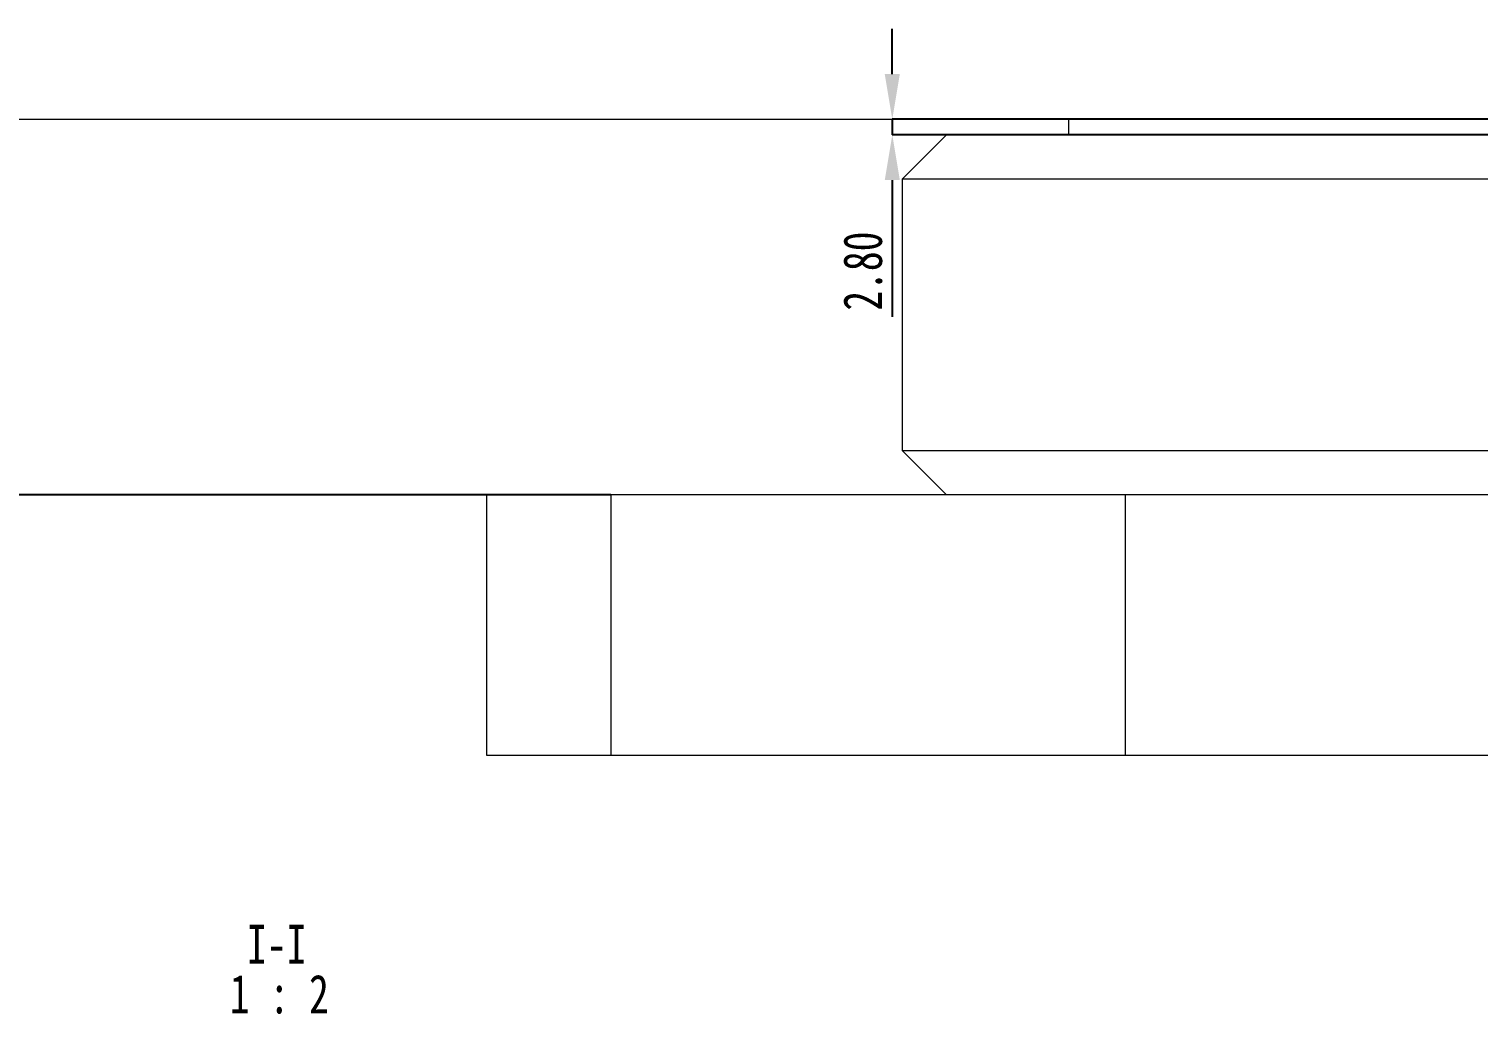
# Model space of a CAD drawing. Header units: millimetres. Extents: x -3 to 1189, y 0 to 841.
# Drawn here: x 323.8 to 454.5, y 277.6 to 366.5 of the extents above; entities that cross this region are included whole.
import ezdxf

# ---------------------------------------------------------------- set-up
doc = ezdxf.new("R2010")
doc.units = ezdxf.units.MM
doc.header["$PDSIZE"] = -1
doc.layers.add('10', color=7, linetype='Continuous')
doc.styles.add('SLDTEXTSTYLE0', font='hyswlongfangsong.ttf')
doc.dimstyles.new('SLDDIMSTYLE1', dxfattribs={"dimtxt": 3.5, "dimasz": 4.08, "dimexe": 0, "dimexo": 0.0625, "dimgap": 0.875, "dimtad": 2, "dimlfac": 2, "dimrnd": 1e-09, "dimzin": 4, "dimdsep": 46, "dimtxsty": 'SLDTEXTSTYLE0', "dimsah": 1, "dimcen": 0.09, "dimadec": 0, "dimazin": 1, "dimtfac": 1, "dimtofl": 0, "dimtmove": 0, "dimatfit": 3, "dimfxl": 1, "dimfrac": 2, "dimtolj": 1, "dimtzin": 12, "dimarcsym": 0})
doc.dimstyles.new('SLDDIMSTYLE5', dxfattribs={"dimtxt": 3.5, "dimasz": 4.08, "dimexe": 0, "dimexo": 0.0625, "dimgap": 0.875, "dimtad": 2, "dimlfac": 2, "dimrnd": 1e-09, "dimzin": 4, "dimdsep": 46, "dimtxsty": 'SLDTEXTSTYLE0', "dimsah": 1, "dimcen": 0.09, "dimadec": 0, "dimazin": 1, "dimtfac": 1, "dimtmove": 0, "dimatfit": 0, "dimfxl": 1, "dimfrac": 2, "dimtolj": 1, "dimtzin": 12, "dimarcsym": 0})

# ---------------------------------------------------------------- blocks, each defined once
blk = doc.blocks.new('_D_22')
at = {"layer": '10', "color": 0, "lineweight": -2}
for p, q in [((401.66, 362.39), (401.66, 366.47)), ((569.1, 358.31), (401.66, 358.31)), ((401.66, 358.31), (401.66, 356.91)), ((473.5, 356.91), (401.66, 356.91)), ((401.66, 352.83), (401.66, 340.48))]:
    blk.add_line(p, q, dxfattribs=at)
at = {"layer": '10', "color": 0}
for points in [[(400.98, 362.39), (402.34, 362.39), (401.66, 358.31)], [(400.98, 352.83), (402.34, 352.83), (401.66, 356.91)]]:
    blk.add_solid(points, dxfattribs=at)
at = {"layer": 'Defpoints', "color": 0}
for p in [(401.66, 358.31), (569.16, 358.31), (473.56, 356.91)]:
    blk.add_point(p, dxfattribs=at)
at = {"layer": '10', "color": 0, "insert": (397.23, 344.61), "char_height": 3.5, "attachment_point": 2, "rotation": 90, "style": 'SLDTEXTSTYLE0'}
blk.add_mtext('\\A1;2.80', dxfattribs=at)
blk = doc.blocks.new('_D_23')
at = {"layer": '10'}
for p, q in [((315.3, 358.31), (315.3, 324.41)), ((376.27, 324.41), (313.3, 324.41))]:
    blk.add_line(p, q, dxfattribs=at)
for points in [[(315.3, 358.31), (314.79, 354.23), (315.81, 354.23)], [(315.3, 324.41), (315.81, 328.49), (314.79, 328.49)]]:
    blk.add_solid(points, dxfattribs=at)
at = {"layer": '10', "insert": (310.79, 340.89), "char_height": 3.5, "attachment_point": 1, "rotation": 90, "style": 'SLDTEXTSTYLE0'}
blk.add_mtext('67.80', dxfattribs=at)
blk = doc.blocks.new('SW_NOTE_42')
at = {"layer": '10', "color": 0, "char_height": 3.5, "attachment_point": 2, "style": 'SLDTEXTSTYLE0'}
for s, insert in [('I-I', (2.08, 4.51)), ('1 : 2', (2.32, 0.01))]:
    blk.add_mtext(s, dxfattribs=dict(at, insert=insert))

msp = doc.modelspace()

# ---------------------------------------------------------------- linework, layer by layer
at = {"color": 7, "linetype": 'Continuous', "lineweight": 15}
for p, q in [((569.1603, 358.3057), (144.1604, 358.3057)), ((417.5604, 358.3057), (417.5604, 356.9057)), ((406.5604, 356.9057), (402.5604, 352.9057)), ((473.5604, 356.9057), (406.5604, 356.9057)), ((402.5604, 352.9057), (402.5604, 328.4057)), ((477.5604, 352.9057), (402.5604, 352.9057)), ((402.5604, 328.4057), (406.5604, 324.4057)), ((402.5604, 328.4057), (477.5603, 328.4057)), ((365.0604, 324.4057), (365.0604, 300.9057)), ((376.2734, 324.4057), (365.0604, 324.4057)), ((376.2734, 324.4057), (376.2734, 300.9057)), ((422.7025, 324.4057), (376.2734, 324.4057)), ((422.7025, 300.9057), (422.7025, 324.4057)), ((457.3313, 324.4057), (422.7025, 324.4057)), ((365.0604, 300.9057), (376.2734, 300.9057)), ((376.2734, 300.9057), (422.7025, 300.9057)), ((422.7025, 300.9057), (457.3313, 300.9057))]:
    msp.add_line(p, q, dxfattribs=at)

# ---------------------------------------------------------------- block references
at = {"layer": '10'}
msp.add_blockref('SW_NOTE_42', (344.0474, 281.1008), dxfattribs=at)

# ---------------------------------------------------------------- dimensions: what is measured, and where the dimension line sits
for base, p1, p2, dimstyle, picture, middle in [((401.6641, 358.3057), (473.5603, 356.9057), (569.1604, 358.3057), 'SLDDIMSTYLE5', '_D_22', (401.6641, 344.6106)), ((315.3029, 324.4057), (144.1604, 358.3057), (376.2734, 324.4057), 'SLDDIMSTYLE1', '_D_23', (315.3029, 344.7174))]:
    dim = msp.add_linear_dim(base=base, p1=p1, p2=p2, angle=90, dimstyle=dimstyle, dxfattribs=at)
    dim.commit()
    dim.dimension.update_dxf_attribs({"geometry": picture, "text_midpoint": middle, "dimtype": 160})

doc.saveas('drawing.dxf')
